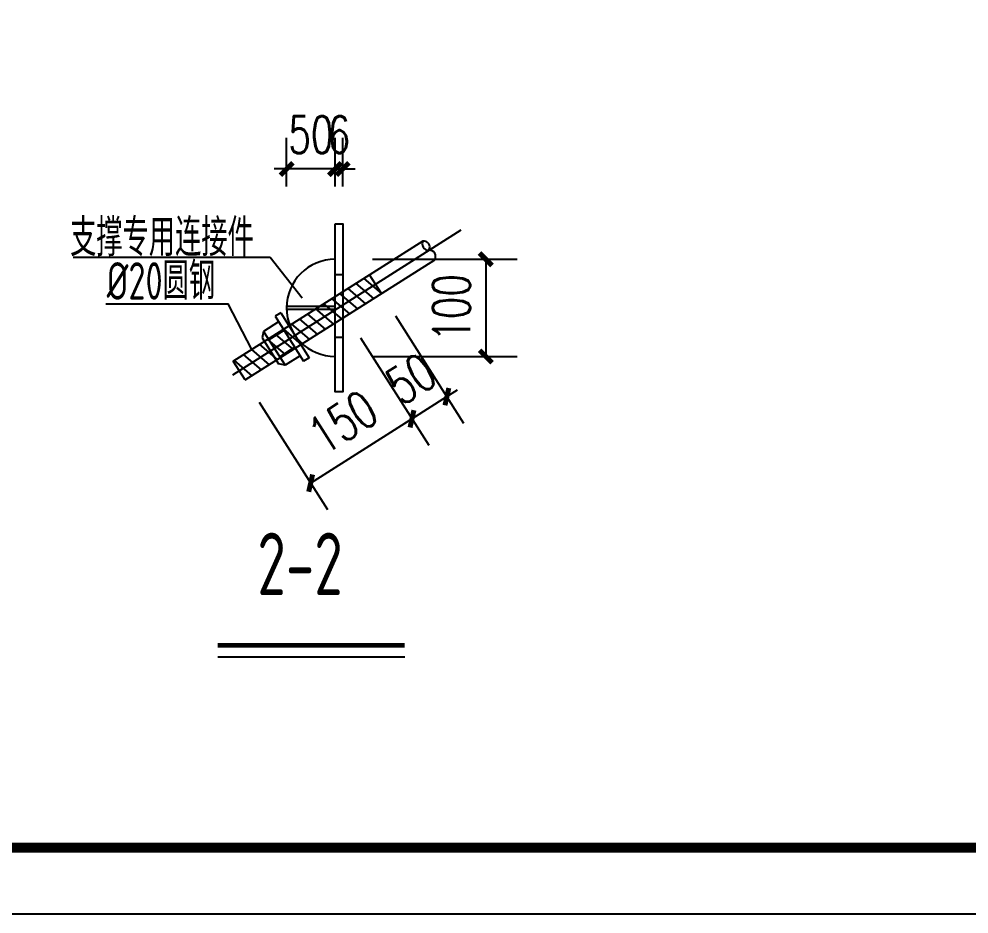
# Model space of a CAD drawing. Extents: x 177291 to 1288761, y 177638 to 322898.
# Drawn here: x 780755 to 795963, y 177960 to 192293 of the extents above; entities that cross this region are included whole.
import ezdxf
from ezdxf.enums import TextEntityAlignment as Align

# ---------------------------------------------------------------- set-up
doc = ezdxf.new("R2010")
doc.units = 0
doc.header["$LTSCALE"] = 1000
doc.linetypes.add('DASHED', pattern=[0.75, 0.5, -0.25])
for name, color, linetype in [('AXIS', 3, 'Continuous'), ('BOLT', 251, 'Continuous'), ('Boltx', 252, 'DASHED'), ('DOTE', 1, 'Continuous'), ('NUM', 7, 'Continuous'), ('PUB_TITLE', 4, 'Continuous'), ('PZ', 202, 'Continuous'), ('SC', 3, 'Continuous'), ('TEXT', 7, 'Continuous'), ('THIN', 7, 'Continuous')]:
    doc.layers.add(name, color=color, linetype=linetype)
doc.styles.add('_TCH_DIM_T3', font='SIMPLEX', dxfattribs={"width": 0.705882, "bigfont": 'GBCBIG'})
doc.styles.add('TSSD_Label', font='tssdeng.shx', dxfattribs={"width": 0.7, "bigfont": 'hztxt.shx'})
doc.dimstyles.new('TCH-200-1', dxfattribs={"dimtxt": 595, "dimasz": 200, "dimexe": 500, "dimexo": 600, "dimgap": 252.5, "dimtad": 1, "dimdec": 0, "dimzin": 0, "dimdsep": 46, "dimtxsty": '_TCH_DIM_T3', "dimblk": 'ARCHTICK', "dimcen": 0.09, "dimclrd": 3, "dimclre": 3, "dimclrt": 7, "dimazin": 2, "dimtfac": 1, "dimtdec": 0, "dimtix": 1, "dimtmove": 2, "dimatfit": 3, "dimfxl": 1, "dimtolj": 1, "dimtzin": 0, "dimarcsym": 0})

# ---------------------------------------------------------------- blocks, each defined once
blk = doc.blocks.new('_ArchTick')
at = {"color": 0, "linetype": 'ByBlock', "const_width": 0.4}
blk.add_lwpolyline([(-0.5, -0.5), (0.5, 0.5)], dxfattribs=at)
blk = doc.blocks.new('*D43')
at = {"layer": 'AXIS', "color": 3, "lineweight": -2, "transparency": 16777216}
for p, q in [((786224, 187185), (787314, 185468)), ((784602, 186156), (785691, 184438)), ((785424, 184860), (787046, 185890))]:
    blk.add_line(p, q, dxfattribs=at)
at = {"layer": 'Defpoints', "color": 0, "transparency": 16777216}
for p in [(785902, 187692), (784280, 186662), (787046, 185890)]:
    blk.add_point(p, dxfattribs=at)
at = {"layer": 'AXIS', "color": 3, "lineweight": -2, "transparency": 16777216, "xscale": 200, "yscale": 200, "zscale": 200}
for p, rotation in [((787046, 185890), 32.39712451300666), ((785424, 184860), 212.3971245130066)]:
    blk.add_blockref('_ArchTick', p, dxfattribs=dict(at, rotation=rotation))
at = {"layer": 'AXIS', "color": 7, "transparency": 16777216, "insert": (785940, 185839), "char_height": 595, "attachment_point": 5, "rotation": 32.3971, "style": '_TCH_DIM_T3'}
blk.add_mtext('\\A1;150', dxfattribs=at)
blk = doc.blocks.new('*D44')
at = {"layer": 'AXIS', "color": 3, "lineweight": -2, "transparency": 16777216}
for p, q in [((785038, 189612), (785038, 190391)), ((785816, 189612), (785816, 190391)), ((785038, 189891), (784838, 189891)), ((785816, 189891), (785038, 189891)), ((785816, 189891), (786016, 189891))]:
    blk.add_line(p, q, dxfattribs=at)
at = {"layer": 'Defpoints', "color": 0, "transparency": 16777216}
for p in [(785038, 189891), (785038, 189012), (785816, 189012)]:
    blk.add_point(p, dxfattribs=at)
at = {"layer": 'AXIS', "color": 3, "lineweight": -2, "transparency": 16777216, "xscale": 200, "yscale": 200, "zscale": 200}
blk.add_blockref('_ArchTick', (785038, 189891), dxfattribs=at)
at = {"layer": 'AXIS', "color": 3, "lineweight": -2, "transparency": 16777216, "xscale": 200, "yscale": 200, "zscale": 200, "rotation": 180}
blk.add_blockref('_ArchTick', (785816, 189891), dxfattribs=at)
at = {"layer": 'AXIS', "color": 7, "transparency": 16777216, "insert": (785427, 190441), "char_height": 595, "attachment_point": 5, "style": '_TCH_DIM_T3'}
blk.add_mtext('\\A1;50', dxfattribs=at)
blk = doc.blocks.new('*D45')
at = {"layer": 'AXIS', "color": 3, "lineweight": -2, "transparency": 16777216}
for p, q in [((786416, 188445), (788728, 188445)), ((788228, 188445), (788228, 186889)), ((786416, 186889), (788728, 186889))]:
    blk.add_line(p, q, dxfattribs=at)
at = {"layer": 'Defpoints', "color": 0, "transparency": 16777216}
for p in [(785816, 188445), (785816, 186889), (788228, 186889)]:
    blk.add_point(p, dxfattribs=at)
at = {"layer": 'AXIS', "color": 3, "lineweight": -2, "transparency": 16777216, "xscale": 200, "yscale": 200, "zscale": 200}
for p, rotation in [((788228, 188445), 90), ((788228, 186889), 270)]:
    blk.add_blockref('_ArchTick', p, dxfattribs=dict(at, rotation=rotation))
at = {"layer": 'AXIS', "color": 7, "transparency": 16777216, "insert": (787678, 187667), "char_height": 595, "attachment_point": 5, "rotation": 90, "style": '_TCH_DIM_T3'}
blk.add_mtext('\\A1;100', dxfattribs=at)
blk = doc.blocks.new('*D46')
at = {"layer": 'AXIS', "color": 3, "lineweight": -2, "transparency": 16777216}
for p, q in [((785816, 189612), (785816, 190391)), ((785938, 189612), (785938, 190391)), ((785816, 189891), (785616, 189891)), ((785938, 189891), (785816, 189891)), ((785938, 189891), (786138, 189891))]:
    blk.add_line(p, q, dxfattribs=at)
at = {"layer": 'Defpoints', "color": 0, "transparency": 16777216}
for p in [(785816, 189891), (785816, 189012), (785938, 189012)]:
    blk.add_point(p, dxfattribs=at)
at = {"layer": 'AXIS', "color": 3, "lineweight": -2, "transparency": 16777216, "xscale": 200, "yscale": 200, "zscale": 200}
blk.add_blockref('_ArchTick', (785816, 189891), dxfattribs=at)
at = {"layer": 'AXIS', "color": 3, "lineweight": -2, "transparency": 16777216, "xscale": 200, "yscale": 200, "zscale": 200, "rotation": 180}
blk.add_blockref('_ArchTick', (785938, 189891), dxfattribs=at)
at = {"layer": 'AXIS', "color": 7, "transparency": 16777216, "insert": (785877, 190441), "char_height": 595, "attachment_point": 5, "style": '_TCH_DIM_T3'}
blk.add_mtext('\\A1;6', dxfattribs=at)
blk = doc.blocks.new('*D47')
at = {"layer": 'AXIS', "color": 3, "lineweight": -2, "transparency": 16777216}
for p, q in [((786783, 187540), (787873, 185823)), ((786224, 187185), (787314, 185468)), ((787605, 186245), (787774, 186352)), ((787046, 185890), (787605, 186245)), ((787046, 185890), (786877, 185783))]:
    blk.add_line(p, q, dxfattribs=at)
at = {"layer": 'Defpoints', "color": 0, "transparency": 16777216}
for p in [(786462, 188047), (785902, 187692), (787605, 186245)]:
    blk.add_point(p, dxfattribs=at)
at = {"layer": 'AXIS', "color": 3, "lineweight": -2, "transparency": 16777216, "xscale": 200, "yscale": 200, "zscale": 200}
for p, rotation in [((787605, 186245), 212.3971245129642), ((787046, 185890), 32.39712451296427)]:
    blk.add_blockref('_ArchTick', p, dxfattribs=dict(at, rotation=rotation))
at = {"layer": 'AXIS', "color": 7, "transparency": 16777216, "insert": (787031, 186532), "char_height": 595, "attachment_point": 5, "rotation": 32.3971, "style": '_TCH_DIM_T3'}
blk.add_mtext('\\A1;50', dxfattribs=at)

msp = doc.modelspace()

# ---------------------------------------------------------------- linework, layer by layer
for p, q in [((786273.95, 188138.16, 121.29), (786557.29, 187896.7, 121.29)), ((786145.61, 188056.72, 121.29), (786428.95, 187815.26, 121.29)), ((785888.92, 187893.83, 121.29), (786172.26, 187652.38, 121.29)), ((786017.26, 187975.27, 121.29), (786300.6, 187733.82, 121.29)), ((785632.23, 187730.95, 121.29), (785915.57, 187489.5, 121.29)), ((785760.57, 187812.39, 121.29), (786043.91, 187570.94, 121.29)), ((785375.54, 187568.07, 121.29), (785658.88, 187326.61, 121.29)), ((785503.88, 187649.51, 121.29), (785787.22, 187408.05, 121.29)), ((785118.85, 187405.19, 121.29), (785402.19, 187163.73, 121.29)), ((785247.19, 187486.63, 121.29), (785530.53, 187245.17, 121.29)), ((784862.16, 187242.3, 121.29), (785145.5, 187000.85, 121.29)), ((784990.5, 187323.74, 121.29), (785273.84, 187082.29, 121.29)), ((784605.47, 187079.42, 121.29), (784888.81, 186837.97, 121.29)), ((784733.81, 187160.86, 121.29), (785017.15, 186919.41, 121.29)), ((784348.78, 186916.54, 121.29), (784632.12, 186675.08, 121.29)), ((784477.12, 186997.98, 121.29), (784760.46, 186756.53, 121.29)), ((784199.24, 186821.65, 121.29), (784482.58, 186580.2, 121.29))]:
    msp.add_line(p, q)
at = {"layer": 'AXIS'}
for p, q in [((781620.06, 188479.67, 121.29), (784774.37, 188479.67, 121.29)), ((784774.37, 188479.67, 121.29), (785285.97, 187828.8, 121.29))]:
    msp.add_line(p, q, dxfattribs=at)
at = {"layer": 'AXIS', "elevation": 121.29}
msp.add_lwpolyline([(782145.06, 187733.18), (784097.09, 187733.18), (784477.12, 186997.98)], dxfattribs=at)
at = {"layer": 'BOLT'}
for p, q in [((784944.11, 187589.18, 121.29), (784854.02, 187532.01, 121.29)), ((784854.02, 187532.01, 121.29), (785311.38, 186811.24, 121.29)), ((784944.11, 187589.18, 121.29), (785401.48, 186868.41, 121.29)), ((784911.19, 187441.92, 121.29), (784670.93, 187289.46, 121.29)), ((784670.93, 187289.46, 121.29), (784647.65, 187185.33, 121.29)), ((784670.93, 187289.46, 121.29), (785013.96, 186748.88, 121.29)), ((784996.94, 187306.77, 121.29), (784756.69, 187154.32, 121.29)), ((784647.65, 187185.33, 121.29), (784909.82, 186772.16, 121.29)), ((785168.46, 187036.48, 121.29), (784928.2, 186884.03, 121.29)), ((785013.96, 186748.88, 121.29), (784909.82, 186772.16, 121.29)), ((785254.21, 186901.34, 121.29), (785013.96, 186748.88, 121.29)), ((785401.48, 186868.41, 121.29), (785311.38, 186811.24, 121.29))]:
    msp.add_line(p, q, dxfattribs=at)
at = {"layer": 'Boltx'}
msp.add_line((786557.29, 187896.7, 121.29), (786366.72, 188197.02, 121.29), dxfattribs=at)
at = {"layer": 'DOTE'}
msp.add_line((784177.19, 186597.03, 121.29), (787832.27, 188916.36, 121.29), dxfattribs=at)
at = {"layer": 'NUM', "const_width": 75, "elevation": 181.93}
msp.add_lwpolyline([(783936.92, 182261.07), (786930.5, 182261.07)], dxfattribs=at)
at = {"layer": 'PUB_TITLE'}
msp.add_lwpolyline([(718641.01, 240960.27), (807838.39, 240960.27), (807838.39, 177959.98), (718641.01, 177959.98)], close=True, dxfattribs=at)
at = {"layer": 'PUB_TITLE', "const_width": 159.09}
msp.add_lwpolyline([(721292.54, 179020.59), (721292.54, 239899.66), (806777.78, 239899.66), (806777.78, 179020.59)], close=True, dxfattribs=at)
at = {"layer": 'PZ', "elevation": 121.29}
for points in [[(785816.02, 189012.42), (785938.34, 189012.42), (785938.34, 186320.78), (785816.02, 186320.78)], [(785816.02, 188200.62), (785938.34, 188200.62), (785938.34, 187192.59), (785816.02, 187192.59)], [(785816.02, 187689.61), (785037.94, 187689.61), (785037.94, 187643.59), (785816.02, 187643.59)]]:
    msp.add_lwpolyline(points, close=True, dxfattribs=at)
at = {"layer": 'PZ'}
msp.add_arc((785816.02, 187666.6, 121.29), 778.08, 90, 270, dxfattribs=at)
at = {"layer": 'SC'}
for p, q in [((784184.83, 186812.51, 121.29), (787227.26, 188743.08, 121.29)), ((784375.4, 186512.18, 121.29), (787409.35, 188437.38, 121.29)), ((784375.4, 186512.18, 121.29), (784184.83, 186812.51, 121.29))]:
    msp.add_line(p, q, dxfattribs=at)
for centre, start, end in [((787310.93, 188689.37, 121.29), 147.306988, 274.254211), ((787231.74, 188639.12, 121.29), 330.540038, 97.487261), ((787325.68, 188491.08, 121.29), 327.306988, 94.254211)]:
    msp.add_arc(centre, 99.42, start, end, dxfattribs=at)
at = {"layer": 'THIN', "elevation": 181.93}
msp.add_lwpolyline([(783936.92, 182081.07), (786930.5, 182081.07)], dxfattribs=at)

# ---------------------------------------------------------------- texts
at = {"layer": 'TEXT', "style": 'TSSD_Label', "width": 0.7}
msp.add_text('支撑专用连接件', height=600, dxfattribs=at).set_placement((783042.88, 188824.32, 60.64), align=Align.MIDDLE)
msp.add_text('%%C20圆钢', height=600, dxfattribs=at).set_placement((783894.46, 187797.98, 60.64), align=Align.RIGHT)
msp.add_text('2-2', height=1000, dxfattribs=at).set_placement((784570.67, 182767.08, 181.93), align=Align.BOTTOM_LEFT)

# ---------------------------------------------------------------- dimensions: what is measured, and where the dimension line sits
at = {"layer": 'AXIS'}
for base, p1, p2, text, picture, middle in [((785037.94, 189890.58, 60.64), (785816.02, 189012.42, 60.64), (785037.94, 189012.42, 60.64), '50', '*D44', (785426.98, 190440.58, 60.64)), ((785816.02, 189890.58, 60.64), (785938.34, 189012.42, 60.64), (785816.02, 189012.42, 60.64), '6', '*D46', (785877.18, 190440.58, 60.64))]:
    dim = msp.add_linear_dim(base=base, p1=p1, p2=p2, text=text, dimstyle='TCH-200-1', dxfattribs=at)
    dim.commit()
    dim.dimension.update_dxf_attribs({"geometry": picture, "text_midpoint": middle})
dim = msp.add_linear_dim(base=(788227.96, 186888.52, 60.64), p1=(785816.02, 188444.68, 60.64), p2=(785816.02, 186888.52, 60.64), angle=90, text='100', dimstyle='TCH-200-1', dxfattribs=at)
dim.commit()
dim.dimension.update_dxf_attribs({"geometry": '*D45', "text_midpoint": (787677.96, 187666.6, 60.64)})
for p1, p2, text, picture, middle in [((785902.24, 187691.66, 60.64), (786462.01, 188046.86, 60.64), '50', '*D47', (787030.85, 186531.73, 60.64)), ((784280.11, 186662.35, 60.64), (785902.24, 187691.66, 60.64), '150', '*D43', (785939.91, 185839.47, 60.64))]:
    dim = msp.add_aligned_dim(p1=p1, p2=p2, distance=-2134.09, text=text, dimstyle='TCH-200-1', dxfattribs=at)
    dim.commit()
    dim.dimension.update_dxf_attribs({"geometry": picture, "text_midpoint": middle})

doc.saveas('drawing.dxf')
